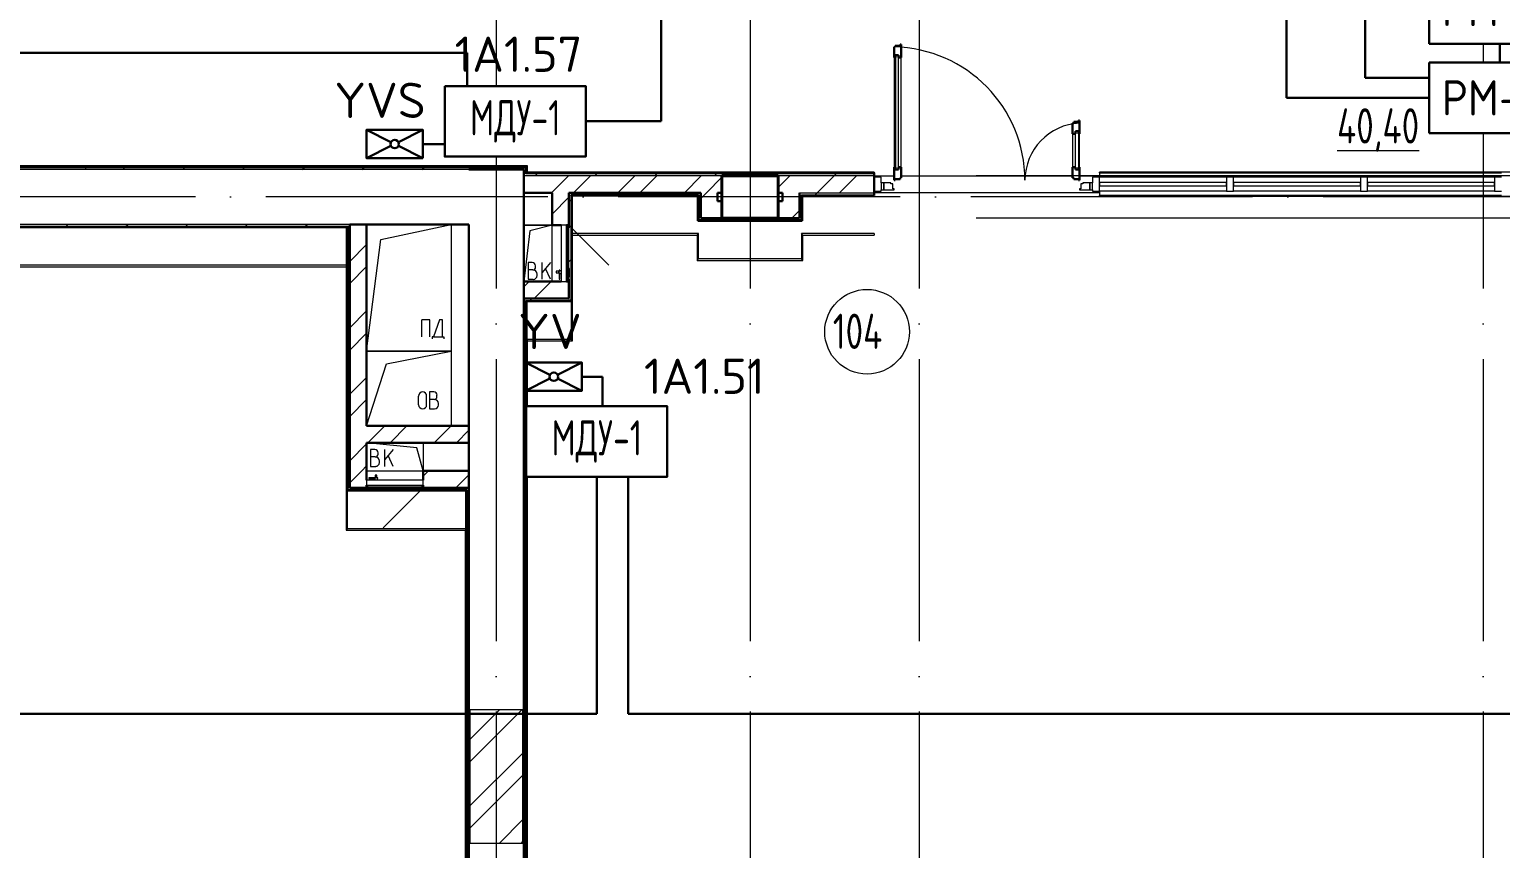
# Model space of a CAD drawing. Header units: millimetres. Extents: x -1073752 to 1436911, y -1379358 to 94781.
# Drawn here: x -1044180 to -1033743, y -916092 to -910281 of the extents above; entities that cross this region are included whole.
import ezdxf
from ezdxf.enums import TextEntityAlignment as Align

# ---------------------------------------------------------------- set-up
doc = ezdxf.new("R2010")
doc.units = ezdxf.units.MM
doc.set_wipeout_variables(frame=1)
doc.linetypes.add('ADSK_Линия сетки', pattern=[25, 20, -2.5, 0, -2.5])
doc.linetypes.add('ADSK_Сверху', pattern=[450, 300, -150])
for name, color, linetype, lineweight in [('RC-Дымоудаление', 1, 'Continuous', 30), ('RC-Прочее_оборудование', 1, 'Continuous', 30), ('Витраж', 7, 'Continuous', 9), ('Двери', 252, 'Continuous', 9), ('лс', 5, 'Continuous', 30), ('Марки помещений', 7, 'Continuous', 20), ('Несущие колонны', 7, 'Continuous', 18), ('Оборудование', 7, 'Continuous', 18), ('Ограждение', 252, 'Continuous', 9), ('Оси', 252, 'Continuous', 9), ('Панели витража', 7, 'Continuous', 9), ('Перекрытие', 252, 'Continuous', 18), ('Стены внутренние', 7, 'Continuous', 18), ('Стены наружные', 7, 'Continuous', 18), ('Стены штриховка', 7, 'Continuous', 9)]:
    doc.layers.add(name, color=color, linetype=linetype, lineweight=lineweight)
doc.layers.add('RC-Позиционные_обозначения', color=7, linetype='Continuous')
doc.layers.add('RC-Таблицы', color=7, linetype='Continuous')
doc.layers.add('Двери открывание', color=7, linetype='Continuous', lineweight=9, true_color=0xc0c0c0)
doc.layers.add('Линии', color=7, linetype='Continuous', lineweight=9, true_color=0x00a600)
doc.styles.add('GOST Common_3', font='', dxfattribs={"height": 3.5})
doc.styles.add('ICOCPEUR', font='isocpeur.ttf', dxfattribs={"height": 250})
doc.styles.add('ISOCPEUR', font='isocpeur.ttf', dxfattribs={"height": 250})
doc.styles.add('RubezhCAD', font='isocpeur.ttf')
doc.styles.get("Standard").update_dxf_attribs({"font": 'arial.ttf'})
doc.styles.get('GOST Common_3').set_extended_font_data('GOST 2.304 type A')
pattern_1 = [(0, (-32119.8, 96), (0, 600), []), (90, (-32119.8, 96), (-600, 4e-14), [])]

# ---------------------------------------------------------------- blocks, each defined once
blk = doc.blocks.new('1 этаж')
at = {"layer": 'Ограждение', "true_color": 0x636466}
h = blk.add_hatch(dxfattribs=at)
h.set_pattern_fill('FP_26', color=251, style=0, pattern_type=2)
h.set_pattern_definition(pattern_1)
h.paths.add_polyline_path([(-48241, -13779), (-48236, -13774), (-54471, -13774), (-54471, -13779), (-48246, -13779)])
h = blk.add_hatch(dxfattribs=at)
h.set_pattern_fill('FP_25', color=251, style=0, pattern_type=2)
h.set_pattern_definition(pattern_1)
h.paths.add_polyline_path([(-45958, -13824), (-45776, -13824), (-45776, -13819), (-48236, -13819), (-48241, -13824), (-46676, -13824)])
h = blk.add_hatch(dxfattribs=at)
h.set_pattern_fill('FP_25', color=251, style=0, pattern_type=2)
h.set_pattern_definition(pattern_1)
h.paths.add_polyline_path([(-40733, -13829), (-40733, -13819), (-44176, -13819), (-44176, -13824), (-40738, -13824), (-40738, -13829)])
at = {"color": 251, "lineweight": 18, "true_color": 0x636466}
for p, q in [((-49276, -14295), (-48776, -14189)), ((-48776, -14189), (-48776, -15089)), ((-48061, -14194), (-48261, -14194)), ((-48061, -14194), (-48261, -14194)), ((-48061, -14194), (-48219, -14235)), ((-49376, -15089), (-49276, -14295)), ((-48219, -14235), (-48261, -14594)), ((-48201, -14458), (-48231, -14458)), ((-48231, -14458), (-48231, -14578)), ((-48177, -14492), (-48177, -14482)), ((-48071, -14458), (-48131, -14530)), ((-48131, -14578), (-48131, -14458)), ((-48071, -14578), (-48107, -14501)), ((-48197, -14512), (-48231, -14512)), ((-48231, -14578), (-48194, -14578)), ((-48167, -14552), (-48167, -14542)), ((-48927, -14865), (-48985, -14865)), ((-48985, -14985), (-48985, -14865)), ((-48927, -14985), (-48927, -14865)), ((-48858, -14865), (-48902, -14985)), ((-48839, -14865), (-48858, -14865)), ((-48839, -14985), (-48839, -14865)), ((-48912, -14985), (-48912, -15000)), ((-48902, -14985), (-48912, -14985)), ((-48902, -14985), (-48839, -14985)), ((-48839, -14985), (-48829, -14985)), ((-48829, -14985), (-48829, -15000)), ((-49376, -15089), (-48776, -15089)), ((-48776, -15089), (-49376, -15089)), ((-49234, -15177), (-48776, -15089)), ((-48776, -15089), (-48776, -15617)), ((-49376, -15617), (-49234, -15177)), ((-49008, -15468), (-49008, -15406)), ((-48951, -15468), (-48951, -15406)), ((-48900, -15377), (-48930, -15377)), ((-48930, -15377), (-48930, -15497)), ((-48897, -15430), (-48930, -15430)), ((-48877, -15410), (-48877, -15400)), ((-48930, -15497), (-48894, -15497)), ((-48867, -15470), (-48867, -15460)), ((-49020, -15773), (-49376, -15737)), ((-48976, -15737), (-48976, -15937)), ((-49318, -15785), (-49348, -15785)), ((-49348, -15785), (-49348, -15905)), ((-49315, -15838), (-49348, -15838)), ((-49295, -15818), (-49295, -15808)), ((-49188, -15785), (-49248, -15857)), ((-49248, -15905), (-49248, -15785)), ((-49188, -15905), (-49224, -15828)), ((-48976, -15937), (-49020, -15773)), ((-49348, -15905), (-49312, -15905)), ((-49285, -15878), (-49285, -15868))]:
    blk.add_line(p, q, dxfattribs=at)
for centre, radius, start, end in [((-48201, -14482), 23.3, 0, 90), ((-48197, -14492), 20, 270, 0), ((-48197, -14542), 30, 0, 90), ((-48194, -14552), 26.7, 270, 0), ((-48979, -15406), 28.7, 0, 180), ((-48900, -15400), 23.3, 0, 90), ((-48897, -15410), 20, 270, 0), ((-48897, -15460), 30, 0, 90), ((-48979, -15468), 28.7, 180, 0), ((-48894, -15470), 26.7, 270, 0), ((-49318, -15808), 23.3, 0, 90), ((-49315, -15818), 20, 270, 0), ((-49315, -15868), 30, 0, 90), ((-49312, -15878), 26.7, 270, 0)]:
    blk.add_arc(centre, radius, start, end, dxfattribs=at)
at = {"layer": 'Витраж', "color": 251, "lineweight": 18, "true_color": 0x636466}
for p, q in [((-45726, -13854), (-45776, -13854)), ((-45776, -13854), (-45776, -13954)), ((-45726, -13894), (-45726, -13854)), ((-45776, -13954), (-45726, -13954)), ((-45726, -13954), (-45726, -13944))]:
    blk.add_line(p, q, dxfattribs=at)
at = {"layer": 'Витраж', "color": 251, "lineweight": 18, "true_color": 0x636466, "extrusion": (0, 0, -1)}
for p, q in [((-44176, -13854), (-44226, -13854)), ((-44226, -13854), (-44226, -13894)), ((-44176, -13954), (-44176, -13854)), ((-43226, -13854), (-43276, -13854)), ((-43276, -13854), (-43276, -13954)), ((-43226, -13954), (-43226, -13854)), ((-42276, -13854), (-42326, -13854)), ((-42326, -13854), (-42326, -13954)), ((-42276, -13954), (-42276, -13854)), ((-41326, -13854), (-41376, -13854)), ((-41376, -13854), (-41376, -13954)), ((-44226, -13944), (-44226, -13954)), ((-44226, -13954), (-44176, -13954)), ((-43276, -13954), (-43226, -13954)), ((-42326, -13954), (-42276, -13954)), ((-41376, -13954), (-41326, -13954))]:
    blk.add_line(p, q, dxfattribs=at)
at = {"layer": 'Витраж', "color": 251, "true_color": 0x636466}
for p, q in [((-43276, -13854), (-44176, -13854)), ((-42326, -13854), (-43226, -13854)), ((-41376, -13854), (-42276, -13854)), ((-43276, -13954), (-44176, -13954)), ((-42326, -13954), (-43226, -13954)), ((-41376, -13954), (-42276, -13954))]:
    blk.add_line(p, q, dxfattribs=at)
at = {"layer": 'Двери', "color": 251, "lineweight": 30, "true_color": 0x636466}
for p, q in [((-45626, -12930), (-45634, -12930)), ((-45634, -12930), (-45634, -13006)), ((-45592, -12921), (-45626, -12921)), ((-45626, -12921), (-45626, -12930)), ((-45584, -12912), (-45592, -12912)), ((-45592, -12912), (-45592, -12921)), ((-45584, -13006), (-45584, -12912)), ((-45625, -13006), (-45634, -13006)), ((-45625, -12988), (-45625, -13006)), ((-45604, -12988), (-45625, -12988)), ((-45604, -13006), (-45604, -12988)), ((-45584, -13006), (-45604, -13006)), ((-44326, -13461), (-44360, -13461)), ((-44360, -13461), (-44360, -13470)), ((-44318, -13452), (-44326, -13452)), ((-44326, -13452), (-44326, -13461)), ((-44318, -13546), (-44318, -13452)), ((-44360, -13470), (-44368, -13470)), ((-44368, -13470), (-44368, -13546)), ((-44368, -13546), (-44348, -13546)), ((-44348, -13546), (-44348, -13528)), ((-44348, -13528), (-44327, -13528)), ((-44327, -13528), (-44327, -13546)), ((-44327, -13546), (-44318, -13546)), ((-45634, -13782), (-45634, -13876)), ((-45625, -13782), (-45634, -13782)), ((-45634, -13876), (-45626, -13876)), ((-45626, -13876), (-45626, -13867)), ((-45626, -13867), (-45592, -13867)), ((-45625, -13800), (-45625, -13782)), ((-45604, -13800), (-45625, -13800)), ((-45604, -13782), (-45604, -13800)), ((-45584, -13782), (-45604, -13782)), ((-45592, -13867), (-45592, -13858)), ((-45592, -13858), (-45584, -13858)), ((-45584, -13858), (-45584, -13782)), ((-44368, -13782), (-44368, -13858)), ((-44368, -13782), (-44348, -13782)), ((-44368, -13858), (-44360, -13858)), ((-44360, -13858), (-44360, -13867)), ((-44360, -13867), (-44326, -13867)), ((-44348, -13782), (-44348, -13800)), ((-44348, -13800), (-44327, -13800)), ((-44327, -13782), (-44318, -13782)), ((-44327, -13800), (-44327, -13782)), ((-44326, -13867), (-44326, -13876)), ((-44326, -13876), (-44318, -13876)), ((-44318, -13876), (-44318, -13782))]:
    blk.add_line(p, q, dxfattribs=at)
at = {"layer": 'Двери', "color": 251, "true_color": 0x636466}
for p, q in [((-45634, -13006), (-45634, -13782)), ((-45625, -12988), (-45625, -13800)), ((-45604, -12988), (-45625, -12988)), ((-45604, -13800), (-45604, -12988)), ((-45584, -13782), (-45584, -13006)), ((-44368, -13546), (-44368, -13782)), ((-44348, -13800), (-44348, -13528)), ((-44348, -13528), (-44327, -13528)), ((-44327, -13528), (-44327, -13800)), ((-44318, -13782), (-44318, -13546)), ((-45625, -13800), (-45604, -13800)), ((-44327, -13800), (-44348, -13800)), ((-45726, -13894), (-45726, -13944)), ((-45706, -13894), (-45726, -13894)), ((-45726, -13944), (-45706, -13944)), ((-45706, -13944), (-45706, -13894)), ((-45657, -13894), (-45706, -13894)), ((-45706, -13894), (-45706, -13944)), ((-45706, -13944), (-45634, -13944)), ((-45657, -13902), (-45657, -13894)), ((-45643, -13902), (-45657, -13902)), ((-45643, -13936), (-45643, -13902)), ((-45634, -13936), (-45643, -13936)), ((-45634, -13944), (-45634, -13936)), ((-44309, -13936), (-44318, -13936)), ((-44318, -13936), (-44318, -13944)), ((-44318, -13944), (-44246, -13944)), ((-44295, -13902), (-44309, -13902)), ((-44309, -13902), (-44309, -13936)), ((-44295, -13894), (-44295, -13902)), ((-44246, -13894), (-44295, -13894)), ((-44226, -13894), (-44246, -13894)), ((-44246, -13894), (-44246, -13944)), ((-44246, -13944), (-44246, -13894)), ((-44246, -13944), (-44226, -13944)), ((-44226, -13944), (-44226, -13894))]:
    blk.add_line(p, q, dxfattribs=at)
at = {"layer": 'Двери открывание', "color": 251, "true_color": 0x636466}
for centre, radius, start, end in [((-45652, -13876), 946, 0, 88.9097), ((-44300, -13876), 406, 92.541, 180)]:
    blk.add_arc(centre, radius, start, end, dxfattribs=at)
at = {"layer": 'Линии', "color": 251, "linetype": 'ADSK_Сверху', "ltscale": 100, "true_color": 0x636466}
for p, q in [((-15051, -13844), (-48261, -13844)), ((-15051, -14144), (-48261, -14144))]:
    blk.add_line(p, q, dxfattribs=at)
at = {"layer": 'Марки помещений', "color": 251, "true_color": 0x636466}
blk.add_circle((-45826, -14950), 300, dxfattribs=at)
at = {"layer": 'Несущие колонны', "color": 251, "lineweight": 40, "true_color": 0x636466}
for p, q in [((-46856, -13844), (-46456, -13844)), ((-46856, -14144), (-46856, -13844)), ((-46456, -13844), (-46856, -13844)), ((-46456, -13844), (-46456, -14144)), ((-46856, -13964), (-46856, -14144)), ((-46456, -14144), (-46456, -13964)), ((-46456, -14144), (-46856, -14144)), ((-46856, -14144), (-46456, -14144))]:
    blk.add_line(p, q, dxfattribs=at)
at = {"layer": 'Несущие колонны', "color": 251, "true_color": 0x636466}
for p, q in [((-46856, -13844), (-46856, -13964)), ((-46456, -13964), (-46456, -13844))]:
    blk.add_line(p, q, dxfattribs=at)
at = {"layer": 'Оборудование', "color": 251, "true_color": 0x636466}
for p, q in [((-47959, -14194), (-47996, -14194)), ((-47996, -14194), (-47996, -14594)), ((-47941, -14194), (-47658, -14477)), ((-47959, -14593), (-47959, -14195)), ((-47949, -14201), (-47959, -14201)), ((-47948, -14586), (-47948, -14202)), ((-47941, -14213), (-47946, -14213)), ((-47941, -14575), (-47941, -14213)), ((-47939, -14497), (-47941, -14497)), ((-47939, -14501), (-47939, -14497)), ((-47939, -14501), (-47939, -14562)), ((-48014, -14521), (-48031, -14521)), ((-48031, -14521), (-48031, -14533)), ((-48031, -14533), (-48014, -14533)), ((-48012, -14519), (-48014, -14521)), ((-48014, -14521), (-48014, -14533)), ((-48014, -14533), (-48012, -14535)), ((-47996, -14518), (-48012, -14518)), ((-48012, -14518), (-48012, -14537)), ((-48012, -14537), (-47996, -14537)), ((-48006, -14514), (-48011, -14514)), ((-48011, -14514), (-48011, -14522)), ((-48011, -14532), (-48011, -14578)), ((-48011, -14578), (-48006, -14578)), ((-48006, -14522), (-48006, -14514)), ((-48006, -14578), (-48006, -14532)), ((-47996, -14594), (-47959, -14594)), ((-47959, -14587), (-47949, -14587)), ((-47946, -14575), (-47941, -14575)), ((-47941, -14566), (-47939, -14566)), ((-47939, -14566), (-47939, -14562)), ((-49315, -15967), (-49315, -15984)), ((-49303, -15967), (-49315, -15967)), ((-49303, -15984), (-49303, -15967)), ((-49376, -16002), (-49376, -16038)), ((-48976, -16002), (-49376, -16002)), ((-49375, -16039), (-48976, -16039)), ((-49369, -16039), (-49369, -16049)), ((-49368, -16050), (-48983, -16050)), ((-49360, -15986), (-49360, -15991)), ((-49314, -15986), (-49360, -15986)), ((-49360, -15991), (-49314, -15991)), ((-49357, -16051), (-49357, -16057)), ((-49357, -16057), (-48995, -16057)), ((-49348, -16057), (-49348, -16059)), ((-49348, -16059), (-49344, -16059)), ((-49283, -16059), (-49344, -16059)), ((-49319, -15986), (-49319, -16002)), ((-49299, -15986), (-49319, -15986)), ((-49315, -15984), (-49317, -15986)), ((-49303, -15984), (-49315, -15984)), ((-49296, -15986), (-49304, -15986)), ((-49304, -15991), (-49296, -15991)), ((-49301, -15986), (-49303, -15984)), ((-49299, -16002), (-49299, -15986)), ((-49296, -15991), (-49296, -15986)), ((-49283, -16059), (-49279, -16059)), ((-49279, -16059), (-49279, -16057)), ((-48976, -16057), (-49258, -16340)), ((-48995, -16057), (-48995, -16051)), ((-48983, -16049), (-48983, -16039)), ((-48976, -16038), (-48976, -16002))]:
    blk.add_line(p, q, dxfattribs=at)
for points, knots in [([(-47959, -14195), (-47959, -14195), (-47959, -14194), (-47959, -14194), (-47959, -14194), (-47959, -14194), (-47959, -14194), (-47959, -14194), (-47959, -14194), (-47959, -14194)], [-1, -1, -1, -1, -0.833333, -0.75, -0.583333, -0.458333, -0.333333, -0.166667, 0, 0, 0, 0]), ([(-47948, -14202), (-47948, -14202), (-47948, -14201), (-47948, -14201), (-47948, -14201), (-47948, -14201), (-47948, -14201), (-47948, -14201), (-47949, -14201), (-47949, -14201), (-47949, -14201)], [-1, -1, -1, -1, -0.833333, -0.75, -0.666667, -0.583333, -0.458333, -0.333333, -0.166667, 0, 0, 0, 0]), ([(-47946, -14213), (-47946, -14213), (-47947, -14213), (-47947, -14213), (-47947, -14213), (-47947, -14212), (-47947, -14212), (-47947, -14212), (-47948, -14212), (-47948, -14212), (-47948, -14212), (-47948, -14211), (-47948, -14211)], [-1, -1, -1, -1, -0.833333, -0.75, -0.666667, -0.583333, -0.5, -0.416667, -0.333333, -0.25, -0.166667, 0, 0, 0, 0]), ([(-47959, -14594), (-47959, -14594), (-47959, -14594), (-47959, -14594), (-47959, -14594), (-47959, -14593), (-47959, -14593), (-47959, -14593), (-47959, -14593), (-47959, -14593)], [0, 0, 0, 0, 0.166667, 0.333333, 0.458333, 0.583333, 0.708333, 0.833333, 1, 1, 1, 1]), ([(-47949, -14587), (-47949, -14587), (-47949, -14587), (-47948, -14587), (-47948, -14586), (-47948, -14586), (-47948, -14586), (-47948, -14586), (-47948, -14586), (-47948, -14586), (-47948, -14586)], [0, 0, 0, 0, 0.166667, 0.333333, 0.458333, 0.583333, 0.666667, 0.75, 0.833333, 1, 1, 1, 1]), ([(-47948, -14576), (-47948, -14576), (-47948, -14576), (-47948, -14576), (-47948, -14575), (-47947, -14575), (-47947, -14575), (-47947, -14575), (-47947, -14575), (-47947, -14575), (-47947, -14575), (-47946, -14575), (-47946, -14575)], [0, 0, 0, 0, 0.166667, 0.25, 0.333333, 0.416667, 0.5, 0.583333, 0.666667, 0.75, 0.833333, 1, 1, 1, 1]), ([(-49376, -16038), (-49376, -16038), (-49376, -16038), (-49375, -16039), (-49375, -16039), (-49375, -16039), (-49375, -16039), (-49375, -16039), (-49375, -16039), (-49375, -16039)], [0, 0, 0, 0, 0.166667, 0.333333, 0.458333, 0.583333, 0.708333, 0.833333, 1, 1, 1, 1]), ([(-49369, -16049), (-49369, -16049), (-49369, -16049), (-49368, -16049), (-49368, -16050), (-49368, -16050), (-49368, -16050), (-49368, -16050), (-49368, -16050), (-49368, -16050), (-49368, -16050)], [0, 0, 0, 0, 0.166667, 0.333333, 0.458333, 0.583333, 0.666667, 0.75, 0.833333, 1, 1, 1, 1]), ([(-49358, -16050), (-49358, -16050), (-49358, -16050), (-49357, -16050), (-49357, -16050), (-49357, -16050), (-49357, -16050), (-49357, -16050), (-49357, -16051), (-49357, -16051), (-49357, -16051), (-49357, -16051), (-49357, -16051)], [0, 0, 0, 0, 0.166667, 0.25, 0.333333, 0.416667, 0.5, 0.583333, 0.666667, 0.75, 0.833333, 1, 1, 1, 1]), ([(-48995, -16051), (-48995, -16051), (-48995, -16051), (-48994, -16051), (-48994, -16051), (-48994, -16050), (-48994, -16050), (-48994, -16050), (-48994, -16050), (-48994, -16050), (-48993, -16050), (-48993, -16050), (-48993, -16050)], [-1, -1, -1, -1, -0.833333, -0.75, -0.666667, -0.583333, -0.5, -0.416667, -0.333333, -0.25, -0.166667, 0, 0, 0, 0]), ([(-48983, -16050), (-48983, -16050), (-48983, -16050), (-48983, -16050), (-48983, -16050), (-48983, -16050), (-48983, -16050), (-48983, -16049), (-48983, -16049), (-48983, -16049), (-48983, -16049)], [-1, -1, -1, -1, -0.833333, -0.75, -0.666667, -0.583333, -0.458333, -0.333333, -0.166667, 0, 0, 0, 0]), ([(-48976, -16039), (-48976, -16039), (-48976, -16039), (-48976, -16039), (-48976, -16039), (-48976, -16039), (-48976, -16039), (-48976, -16038), (-48976, -16038), (-48976, -16038)], [-1, -1, -1, -1, -0.833333, -0.75, -0.583333, -0.458333, -0.333333, -0.166667, 0, 0, 0, 0])]:
    blk.add_open_spline(points, degree=3, knots=knots, dxfattribs=at)
at = {"layer": 'Ограждение', "color": 251, "true_color": 0x636466}
for p, q in [((-48236, -13774), (-54471, -13774)), ((-48236, -13774), (-48241, -13779)), ((-48236, -13819), (-48236, -13774)), ((-48236, -13819), (-48241, -13824)), ((-45776, -13819), (-48236, -13819)), ((-45776, -13819), (-45776, -13824)), ((-44176, -13824), (-44176, -13819)), ((-40733, -13819), (-44176, -13819)), ((-44176, -13989), (-44176, -13984)), ((-44176, -13989), (-41031, -13989)), ((-47021, -14254), (-47921, -14254)), ((-47916, -14264), (-47921, -14259)), ((-47916, -15014), (-47916, -14264)), ((-47916, -14264), (-47031, -14264)), ((-47031, -14264), (-47021, -14254)), ((-47031, -14264), (-47031, -14444)), ((-47021, -14434), (-47021, -14254)), ((-46281, -14264), (-46291, -14254)), ((-46291, -14254), (-46291, -14434)), ((-45776, -14254), (-46291, -14254)), ((-46281, -14444), (-46281, -14264)), ((-46281, -14264), (-45776, -14264)), ((-45776, -14254), (-45776, -14264)), ((-49516, -14479), (-54471, -14479)), ((-54471, -14489), (-49521, -14489)), ((-49516, -14484), (-49521, -14489)), ((-49521, -14489), (-49521, -16357)), ((-47031, -14444), (-47021, -14434)), ((-47031, -14444), (-46281, -14444)), ((-46291, -14434), (-47021, -14434)), ((-46281, -14444), (-46291, -14434)), ((-47926, -14734), (-47926, -15004)), ((-47926, -15004), (-48241, -15004)), ((-48236, -15014), (-48241, -15009)), ((-48236, -19959), (-48236, -15014)), ((-48236, -15014), (-47916, -15014)), ((-47916, -15014), (-47926, -15004)), ((-49511, -16347), (-49511, -16077)), ((-49521, -16357), (-49511, -16347)), ((-49521, -16357), (-48676, -16357)), ((-48671, -16347), (-49511, -16347)), ((-48676, -16357), (-48671, -16352)), ((-48676, -16357), (-48676, -19959))]:
    blk.add_line(p, q, dxfattribs=at)
at = {"layer": 'Оси', "color": 251, "linetype": 'ADSK_Линия сетки', "ltscale": 100, "true_color": 0x636466}
for p, q in [((-48456, -2644), (-48456, -33770)), ((-46656, -2644), (-46656, -33770)), ((-45456, -2644), (-45456, -33770)), ((-41456, -2644), (-41456, -33770)), ((4411, -13994), (-72528, -13994))]:
    blk.add_line(p, q, dxfattribs=at)
at = {"layer": 'Панели витража', "color": 251, "lineweight": 18, "true_color": 0x636466}
for p, q in [((-43276, -13891), (-44176, -13891)), ((-44176, -13891), (-44176, -13916)), ((-44176, -13916), (-43276, -13916)), ((-43276, -13916), (-43276, -13891)), ((-42326, -13891), (-43226, -13891)), ((-43226, -13891), (-43226, -13916)), ((-43226, -13916), (-42326, -13916)), ((-42326, -13916), (-42326, -13891)), ((-41376, -13891), (-42276, -13891)), ((-42276, -13891), (-42276, -13916)), ((-42276, -13916), (-41376, -13916)), ((-41376, -13916), (-41376, -13891))]:
    blk.add_line(p, q, dxfattribs=at)
at = {"layer": 'Перекрытие', "color": 251, "ltscale": 100, "true_color": 0x636466}
for p, q in [((-45776, -13844), (-45634, -13844)), ((-45584, -13844), (-44368, -13844)), ((-44318, -13844), (-44176, -13844)), ((-48261, -14194), (-48061, -14194)), ((-48976, -15737), (-48976, -15937))]:
    blk.add_line(p, q, dxfattribs=at)
at = {"layer": 'Стены внутренние', "color": 251, "true_color": 0x636466}
for p, q in [((-48651, -13799), (-54481, -13799)), ((-48646, -17629), (-48266, -17629)), ((-48266, -18579), (-48646, -18579))]:
    blk.add_line(p, q, dxfattribs=at)
at = {"layer": 'Стены внутренние', "color": 251, "lineweight": 30, "true_color": 0x636466}
for p, q in [((-48261, -13799), (-48651, -13799)), ((-48261, -14594), (-48261, -13964)), ((-49376, -14189), (-48651, -14189)), ((-48651, -14189), (-48651, -15617)), ((-48651, -15737), (-48651, -15937)), ((-48651, -17629), (-48646, -17629)), ((-48266, -17629), (-48261, -17629)), ((-48646, -18579), (-48651, -18579)), ((-48261, -18579), (-48266, -18579))]:
    blk.add_line(p, q, dxfattribs=at)
at = {"layer": 'Стены наружные', "color": 251, "lineweight": 30, "true_color": 0x636466}
for p, q in [((-48241, -13779), (-54481, -13779)), ((-48246, -13784), (-48261, -13784)), ((-48261, -13799), (-48261, -13964)), ((-48246, -13829), (-48246, -13784)), ((-48241, -13824), (-48241, -13779)), ((-45776, -13824), (-48241, -13824)), ((-46856, -13844), (-46456, -13844)), ((-45776, -13984), (-45776, -13824)), ((-48261, -13964), (-48061, -13964)), ((-48061, -13964), (-48061, -14194)), ((-47941, -13964), (-47006, -13964)), ((-47941, -13964), (-47941, -14213)), ((-47926, -13979), (-47021, -13979)), ((-47926, -13984), (-47926, -13979)), ((-47921, -13984), (-47026, -13984)), ((-47921, -14734), (-47921, -13984)), ((-47026, -13984), (-47026, -14164)), ((-47021, -13979), (-47021, -14159)), ((-47006, -13964), (-47006, -14144)), ((-46886, -13964), (-46856, -13964)), ((-46886, -14024), (-46886, -13964)), ((-46456, -13964), (-46426, -13964)), ((-46426, -13964), (-46426, -14024)), ((-46306, -14144), (-46306, -13964)), ((-46291, -14159), (-46291, -13979)), ((-46286, -13984), (-45776, -13984)), ((-46286, -14164), (-46286, -13984)), ((-46856, -14024), (-46886, -14024)), ((-46856, -14144), (-46856, -14024)), ((-46426, -14024), (-46456, -14024)), ((-46456, -14024), (-46456, -14144)), ((-49496, -16057), (-49496, -14189)), ((-49376, -14189), (-49496, -14189)), ((-49376, -15617), (-49376, -14189)), ((-48061, -14194), (-47996, -14194)), ((-47959, -14194), (-47941, -14194)), ((-47026, -14164), (-46286, -14164)), ((-47021, -14159), (-46291, -14159)), ((-47006, -14144), (-46856, -14144)), ((-46856, -14144), (-46306, -14144)), ((-54481, -14209), (-49516, -14209)), ((-49516, -14209), (-49516, -16077)), ((-49511, -14204), (-49511, -16072)), ((-47996, -14594), (-48261, -14594)), ((-48261, -14594), (-48261, -20044)), ((-47941, -14594), (-47959, -14594)), ((-47941, -14575), (-47941, -14714)), ((-48261, -14714), (-47941, -14714)), ((-48246, -19964), (-48246, -14729)), ((-48241, -14734), (-47921, -14734)), ((-48241, -19959), (-48241, -14734)), ((-47941, -14729), (-47926, -14729)), ((-48651, -15617), (-49376, -15617)), ((-48651, -15737), (-48651, -15617)), ((-49376, -15737), (-48651, -15737)), ((-49376, -16002), (-49376, -15737)), ((-48651, -15937), (-48976, -15937)), ((-48976, -15937), (-48976, -16002)), ((-48651, -20044), (-48651, -15937)), ((-49511, -16072), (-48666, -16072)), ((-49357, -16057), (-49496, -16057)), ((-49376, -16057), (-49376, -16038)), ((-48651, -16057), (-48995, -16057)), ((-48976, -16038), (-48976, -16057)), ((-48666, -16072), (-48666, -19964)), ((-49516, -16077), (-48671, -16077)), ((-48671, -16077), (-48671, -19959)), ((-48646, -17629), (-48646, -18579)), ((-48266, -18579), (-48266, -17629))]:
    blk.add_line(p, q, dxfattribs=at)
at = {"layer": 'Стены наружные', "color": 251, "linetype": 'Continuous', "lineweight": 9, "true_color": 0x636466}
for p, q in [((-51727, -13784), (-51722, -13779)), ((-51656, -13784), (-51651, -13779)), ((-51586, -13784), (-51581, -13779)), ((-51515, -13784), (-51510, -13779)), ((-51444, -13784), (-51439, -13779)), ((-51374, -13784), (-51369, -13779)), ((-51303, -13784), (-51298, -13779)), ((-51232, -13784), (-51227, -13779)), ((-51161, -13784), (-51156, -13779)), ((-51106, -13799), (-51091, -13784)), ((-51091, -13784), (-51086, -13779)), ((-51020, -13784), (-51015, -13779)), ((-50949, -13784), (-50944, -13779)), ((-50879, -13784), (-50874, -13779)), ((-50808, -13784), (-50803, -13779)), ((-50737, -13784), (-50732, -13779)), ((-50681, -13799), (-50666, -13784)), ((-50666, -13784), (-50661, -13779)), ((-50596, -13784), (-50591, -13779)), ((-50525, -13784), (-50520, -13779)), ((-50454, -13784), (-50449, -13779)), ((-50384, -13784), (-50379, -13779)), ((-50313, -13784), (-50308, -13779)), ((-50257, -13799), (-50242, -13784)), ((-50242, -13784), (-50237, -13779)), ((-50171, -13784), (-50166, -13779)), ((-50101, -13784), (-50096, -13779)), ((-50030, -13784), (-50025, -13779)), ((-49959, -13784), (-49954, -13779)), ((-49889, -13784), (-49884, -13779)), ((-49833, -13799), (-49818, -13784)), ((-49818, -13784), (-49813, -13779)), ((-49747, -13784), (-49742, -13779)), ((-49677, -13784), (-49672, -13779)), ((-49606, -13784), (-49601, -13779)), ((-49535, -13784), (-49530, -13779)), ((-49464, -13784), (-49459, -13779)), ((-49409, -13799), (-49394, -13784)), ((-49394, -13784), (-49389, -13779)), ((-49323, -13784), (-49318, -13779)), ((-49252, -13784), (-49247, -13779)), ((-49182, -13784), (-49177, -13779)), ((-49111, -13784), (-49106, -13779)), ((-49040, -13784), (-49035, -13779)), ((-48984, -13799), (-48969, -13784)), ((-48969, -13784), (-48964, -13779)), ((-48899, -13784), (-48894, -13779)), ((-48828, -13784), (-48823, -13779)), ((-48757, -13784), (-48752, -13779)), ((-48687, -13784), (-48682, -13779)), ((-48616, -13784), (-48611, -13779)), ((-48560, -13799), (-48545, -13784)), ((-48545, -13784), (-48540, -13779)), ((-48474, -13784), (-48469, -13779)), ((-48404, -13784), (-48399, -13779)), ((-48333, -13784), (-48328, -13779)), ((-48262, -13784), (-48257, -13779)), ((-48261, -13845), (-48260, -13844)), ((-48237, -13829), (-48232, -13824)), ((-48181, -13844), (-48166, -13829)), ((-48166, -13829), (-48161, -13824)), ((-48095, -13829), (-48090, -13824)), ((-48065, -13964), (-47945, -13844)), ((-48024, -13829), (-48019, -13824)), ((-47954, -13829), (-47949, -13824)), ((-47908, -13964), (-47788, -13844)), ((-47883, -13829), (-47878, -13824)), ((-47812, -13829), (-47807, -13824)), ((-47757, -13844), (-47742, -13829)), ((-47742, -13829), (-47737, -13824)), ((-47671, -13829), (-47666, -13824)), ((-47600, -13829), (-47595, -13824)), ((-47594, -13964), (-47474, -13844)), ((-47529, -13829), (-47524, -13824)), ((-47459, -13829), (-47454, -13824)), ((-47437, -13964), (-47317, -13844)), ((-47388, -13829), (-47383, -13824)), ((-47332, -13844), (-47317, -13829)), ((-47317, -13829), (-47312, -13824)), ((-47247, -13829), (-47242, -13824)), ((-47176, -13829), (-47171, -13824)), ((-47122, -13964), (-47002, -13844)), ((-47105, -13829), (-47100, -13824)), ((-47035, -13829), (-47030, -13824)), ((-46965, -13964), (-46856, -13854)), ((-46964, -13829), (-46959, -13824)), ((-46908, -13844), (-46893, -13829)), ((-46893, -13829), (-46888, -13824)), ((-46822, -13829), (-46817, -13824)), ((-46752, -13829), (-46747, -13824)), ((-46681, -13829), (-46676, -13824)), ((-46610, -13829), (-46605, -13824)), ((-46540, -13829), (-46535, -13824)), ((-46484, -13844), (-46469, -13829)), ((-46469, -13829), (-46464, -13824)), ((-46456, -13926), (-46374, -13844)), ((-46398, -13829), (-46393, -13824)), ((-46327, -13829), (-46322, -13824)), ((-46257, -13829), (-46252, -13824)), ((-46186, -13829), (-46181, -13824)), ((-46180, -13964), (-46060, -13844)), ((-46115, -13829), (-46110, -13824)), ((-46060, -13844), (-46045, -13829)), ((-46045, -13829), (-46040, -13824)), ((-46022, -13964), (-45902, -13844)), ((-45974, -13829), (-45969, -13824)), ((-45903, -13829), (-45898, -13824)), ((-45832, -13829), (-45827, -13824)), ((-47897, -13984), (-47892, -13979)), ((-47892, -13979), (-47877, -13964)), ((-47826, -13984), (-47821, -13979)), ((-47755, -13984), (-47750, -13979)), ((-47684, -13984), (-47679, -13979)), ((-47614, -13984), (-47609, -13979)), ((-47543, -13984), (-47538, -13979)), ((-47472, -13984), (-47467, -13979)), ((-47467, -13979), (-47452, -13964)), ((-47402, -13984), (-47397, -13979)), ((-47331, -13984), (-47326, -13979)), ((-47260, -13984), (-47255, -13979)), ((-47190, -13984), (-47185, -13979)), ((-47119, -13984), (-47114, -13979)), ((-47048, -13984), (-47043, -13979)), ((-47043, -13979), (-47028, -13964)), ((-47006, -14004), (-46965, -13964)), ((-46270, -13984), (-46265, -13979)), ((-46200, -13984), (-46195, -13979)), ((-46195, -13979), (-46180, -13964)), ((-46129, -13984), (-46124, -13979)), ((-46058, -13984), (-46053, -13979)), ((-45987, -13984), (-45982, -13979)), ((-45917, -13984), (-45912, -13979)), ((-45846, -13984), (-45841, -13979)), ((-48061, -14116), (-47941, -13996)), ((-47941, -14028), (-47926, -14013)), ((-47926, -14013), (-47921, -14008)), ((-47926, -14084), (-47921, -14079)), ((-47026, -14032), (-47021, -14027)), ((-46306, -14090), (-46291, -14075)), ((-46291, -14004), (-46286, -13999)), ((-46291, -14075), (-46286, -14070)), ((-51511, -14204), (-51496, -14189)), ((-51086, -14204), (-51071, -14189)), ((-50662, -14204), (-50647, -14189)), ((-50238, -14204), (-50223, -14189)), ((-49814, -14204), (-49799, -14189)), ((-47926, -14154), (-47921, -14149)), ((-47026, -14103), (-47021, -14098)), ((-47016, -14164), (-47011, -14159)), ((-46945, -14164), (-46940, -14159)), ((-46875, -14164), (-46870, -14159)), ((-46804, -14164), (-46799, -14159)), ((-46799, -14159), (-46784, -14144)), ((-46733, -14164), (-46728, -14159)), ((-46662, -14164), (-46657, -14159)), ((-46592, -14164), (-46587, -14159)), ((-46521, -14164), (-46516, -14159)), ((-46450, -14164), (-46445, -14159)), ((-46380, -14164), (-46375, -14159)), ((-46375, -14159), (-46360, -14144)), ((-46360, -14144), (-46306, -14090)), ((-46309, -14164), (-46304, -14159)), ((-46291, -14146), (-46286, -14141)), ((-51728, -14209), (-51723, -14204)), ((-51657, -14209), (-51652, -14204)), ((-51586, -14209), (-51581, -14204)), ((-51516, -14209), (-51511, -14204)), ((-51445, -14209), (-51440, -14204)), ((-51374, -14209), (-51369, -14204)), ((-51304, -14209), (-51299, -14204)), ((-51233, -14209), (-51228, -14204)), ((-51162, -14209), (-51157, -14204)), ((-51091, -14209), (-51086, -14204)), ((-51021, -14209), (-51016, -14204)), ((-50950, -14209), (-50945, -14204)), ((-50879, -14209), (-50874, -14204)), ((-50809, -14209), (-50804, -14204)), ((-50738, -14209), (-50733, -14204)), ((-50667, -14209), (-50662, -14204)), ((-50596, -14209), (-50591, -14204)), ((-50526, -14209), (-50521, -14204)), ((-50455, -14209), (-50450, -14204)), ((-50384, -14209), (-50379, -14204)), ((-50314, -14209), (-50309, -14204)), ((-50243, -14209), (-50238, -14204)), ((-50172, -14209), (-50167, -14204)), ((-50102, -14209), (-50097, -14204)), ((-50031, -14209), (-50026, -14204)), ((-49960, -14209), (-49955, -14204)), ((-49889, -14209), (-49884, -14204)), ((-49819, -14209), (-49814, -14204)), ((-49748, -14209), (-49743, -14204)), ((-49677, -14209), (-49672, -14204)), ((-49607, -14209), (-49602, -14204)), ((-49536, -14209), (-49531, -14204)), ((-49516, -14259), (-49511, -14254)), ((-47926, -14225), (-47921, -14220)), ((-47926, -14296), (-47921, -14291)), ((-49516, -14330), (-49511, -14325)), ((-49516, -14401), (-49511, -14396)), ((-49496, -14451), (-49376, -14331)), ((-47926, -14366), (-47921, -14361)), ((-49516, -14471), (-49511, -14466)), ((-49496, -14608), (-49376, -14488)), ((-47941, -14452), (-47926, -14437)), ((-47926, -14437), (-47921, -14432)), ((-47926, -14508), (-47921, -14503)), ((-49516, -14542), (-49511, -14537)), ((-49516, -14613), (-49511, -14608)), ((-48261, -14631), (-48224, -14594)), ((-48187, -14714), (-48067, -14594)), ((-47926, -14579), (-47921, -14574)), ((-49516, -14683), (-49511, -14678)), ((-48217, -14729), (-48202, -14714)), ((-47926, -14649), (-47921, -14644)), ((-47926, -14720), (-47921, -14715)), ((-49516, -14754), (-49511, -14749)), ((-49516, -14825), (-49511, -14820)), ((-49496, -14922), (-49376, -14802)), ((-48261, -14772), (-48246, -14757)), ((-48246, -14757), (-48241, -14752)), ((-48222, -14734), (-48217, -14729)), ((-48152, -14734), (-48147, -14729)), ((-48081, -14734), (-48076, -14729)), ((-48010, -14734), (-48005, -14729)), ((-47940, -14734), (-47935, -14729)), ((-49516, -14896), (-49511, -14891)), ((-48246, -14828), (-48241, -14823)), ((-48246, -14899), (-48241, -14894)), ((-49516, -14966), (-49511, -14961)), ((-49496, -15080), (-49376, -14960)), ((-48246, -14969), (-48241, -14964)), ((-49516, -15037), (-49511, -15032)), ((-49516, -15108), (-49511, -15103)), ((-48246, -15040), (-48241, -15035)), ((-48246, -15111), (-48241, -15106)), ((-49516, -15178), (-49511, -15173)), ((-48261, -15196), (-48246, -15181)), ((-48246, -15181), (-48241, -15176)), ((-49516, -15249), (-49511, -15244)), ((-49516, -15320), (-49511, -15315)), ((-49496, -15394), (-49376, -15274)), ((-48246, -15252), (-48241, -15247)), ((-48246, -15323), (-48241, -15318)), ((-49516, -15391), (-49511, -15386)), ((-49496, -15551), (-49376, -15431)), ((-48246, -15394), (-48241, -15389)), ((-49516, -15461), (-49511, -15456)), ((-49516, -15532), (-49511, -15527)), ((-48246, -15464), (-48241, -15459)), ((-48246, -15535), (-48241, -15530)), ((-49516, -15603), (-49511, -15598)), ((-49367, -15737), (-49247, -15617)), ((-49210, -15737), (-49090, -15617)), ((-48896, -15737), (-48776, -15617)), ((-48738, -15737), (-48651, -15649)), ((-48261, -15621), (-48246, -15606)), ((-48246, -15606), (-48241, -15601)), ((-49516, -15673), (-49511, -15668)), ((-49516, -15744), (-49511, -15739)), ((-49496, -15865), (-49376, -15745)), ((-48246, -15676), (-48241, -15671)), ((-48246, -15747), (-48241, -15742)), ((-49516, -15815), (-49511, -15810)), ((-48246, -15818), (-48241, -15813)), ((-49516, -15886), (-49511, -15881)), ((-49516, -15956), (-49511, -15951)), ((-49496, -16022), (-49410, -15937)), ((-49410, -15937), (-49376, -15902)), ((-48976, -15974), (-48938, -15937)), ((-48744, -16057), (-48651, -15964)), ((-48246, -15889), (-48241, -15884)), ((-48246, -15959), (-48241, -15954)), ((-49516, -16027), (-49511, -16022)), ((-49495, -16077), (-49490, -16072)), ((-49424, -16077), (-49419, -16072)), ((-49353, -16077), (-49348, -16072)), ((-49283, -16077), (-49278, -16072)), ((-49212, -16077), (-49207, -16072)), ((-49141, -16077), (-49136, -16072)), ((-49070, -16077), (-49065, -16072)), ((-49000, -16077), (-48995, -16072)), ((-48929, -16077), (-48924, -16072)), ((-48920, -16072), (-48920, -16057)), ((-48858, -16077), (-48853, -16072)), ((-48788, -16077), (-48783, -16072)), ((-48717, -16077), (-48712, -16072)), ((-48261, -16045), (-48246, -16030)), ((-48246, -16030), (-48241, -16025)), ((-48671, -16101), (-48666, -16096)), ((-48671, -16172), (-48666, -16167)), ((-48246, -16101), (-48241, -16096)), ((-48246, -16171), (-48241, -16166)), ((-48671, -16243), (-48666, -16238)), ((-48246, -16242), (-48241, -16237)), ((-48671, -16314), (-48666, -16309)), ((-48671, -16384), (-48666, -16379)), ((-48246, -16313), (-48241, -16308)), ((-48246, -16384), (-48241, -16379)), ((-48671, -16455), (-48666, -16450)), ((-48261, -16469), (-48246, -16454)), ((-48246, -16454), (-48241, -16449)), ((-48671, -16526), (-48666, -16521)), ((-48671, -16596), (-48666, -16591)), ((-48246, -16525), (-48241, -16520)), ((-48246, -16596), (-48241, -16591)), ((-48671, -16667), (-48666, -16662)), ((-48246, -16666), (-48241, -16661)), ((-48671, -16738), (-48666, -16733)), ((-48246, -16737), (-48241, -16732)), ((-48246, -16808), (-48241, -16803)), ((-48671, -16809), (-48666, -16804)), ((-48671, -16879), (-48666, -16874)), ((-48261, -16894), (-48246, -16879)), ((-48246, -16879), (-48241, -16874)), ((-48671, -16950), (-48666, -16945)), ((-48246, -16949), (-48241, -16944)), ((-48671, -17021), (-48666, -17016)), ((-48671, -17091), (-48666, -17086)), ((-48246, -17020), (-48241, -17015)), ((-48246, -17091), (-48241, -17086)), ((-48671, -17162), (-48666, -17157)), ((-48246, -17161), (-48241, -17156)), ((-48671, -17233), (-48666, -17228)), ((-48671, -17304), (-48666, -17299)), ((-48261, -17318), (-48246, -17303)), ((-48246, -17232), (-48241, -17227)), ((-48246, -17303), (-48241, -17298)), ((-48671, -17374), (-48666, -17369)), ((-48246, -17373), (-48241, -17368)), ((-48671, -17445), (-48666, -17440)), ((-48671, -17516), (-48666, -17511)), ((-48246, -17444), (-48241, -17439)), ((-48246, -17515), (-48241, -17510)), ((-48671, -17586), (-48666, -17581)), ((-48646, -17844), (-48430, -17629)), ((-48646, -18002), (-48273, -17629)), ((-48246, -17586), (-48241, -17581)), ((-48671, -17657), (-48666, -17652)), ((-48671, -17728), (-48666, -17723)), ((-48261, -17742), (-48246, -17727)), ((-48246, -17656), (-48241, -17651)), ((-48246, -17727), (-48241, -17722)), ((-48671, -17798), (-48666, -17793)), ((-48246, -17798), (-48241, -17793)), ((-48671, -17869), (-48666, -17864)), ((-48671, -17940), (-48666, -17935)), ((-48646, -18316), (-48266, -17936)), ((-48246, -17868), (-48241, -17863)), ((-48246, -17939), (-48241, -17934)), ((-48671, -18011), (-48666, -18006)), ((-48246, -18010), (-48241, -18005)), ((-48671, -18081), (-48666, -18076)), ((-48671, -18152), (-48666, -18147)), ((-48646, -18473), (-48266, -18093)), ((-48261, -18166), (-48246, -18151)), ((-48246, -18081), (-48241, -18076)), ((-48246, -18151), (-48241, -18146)), ((-48671, -18223), (-48666, -18218)), ((-48246, -18222), (-48241, -18217)), ((-48671, -18293), (-48666, -18288)), ((-48671, -18364), (-48666, -18359)), ((-48246, -18293), (-48241, -18288)), ((-48246, -18363), (-48241, -18358)), ((-48671, -18435), (-48666, -18430)), ((-48437, -18579), (-48266, -18407)), ((-48246, -18434), (-48241, -18429)), ((-48671, -18506), (-48666, -18501)), ((-48671, -18576), (-48666, -18571)), ((-48280, -18579), (-48266, -18564)), ((-48261, -18591), (-48246, -18576)), ((-48246, -18505), (-48241, -18500)), ((-48246, -18576), (-48241, -18571))]:
    blk.add_line(p, q, dxfattribs=at)
at = {"layer": 'Стены наружные', "color": 251, "true_color": 0x636466}
for p, q in [((-46856, -13964), (-46856, -13844)), ((-46456, -13844), (-46456, -13964)), ((-45776, -13844), (-45634, -13844)), ((-45584, -13844), (-44368, -13844)), ((-44318, -13844), (-44176, -13844)), ((-44176, -13824), (-44176, -13854)), ((-44176, -13824), (-41326, -13824)), ((-44176, -13964), (-45776, -13964)), ((-44176, -13954), (-44176, -13984)), ((-41326, -13984), (-44176, -13984)), ((-49496, -14189), (-54481, -14189)), ((-48061, -14594), (-48061, -14194)), ((-49376, -15937), (-48976, -15937))]:
    blk.add_line(p, q, dxfattribs=at)
at = {"layer": 'Стены штриховка', "color": 251, "true_color": 0x636466}
for p, q in [((-54481, -13784), (-48261, -13784)), ((-51371, -13784), (-51371, -13799)), ((-46856, -13844), (-48261, -13844)), ((-45776, -13829), (-48246, -13829)), ((-45776, -13844), (-46456, -13844)), ((-47926, -14729), (-47926, -13984)), ((-46306, -13964), (-45776, -13964)), ((-46291, -13979), (-45776, -13979)), ((-49496, -14204), (-54481, -14204)), ((-48246, -14729), (-47941, -14729))]:
    blk.add_line(p, q, dxfattribs=at)
at = {"layer": 'Марки помещений', "color": 251, "true_color": 0x636466, "style": 'GOST Common_3', "width": 0.9}
for s, p in [('%%U40,40', (-42492, -13615)), ('104', (-46069, -15072))]:
    blk.add_text(s, height=250, dxfattribs=at).set_placement(p)
blk = doc.blocks.new('A$C122646C6')
at = {"color": 1, "lineweight": 30}
for points in [[(0, 200), (400, 200), (400, 0), (0, 0), (0, 200)], [(0, 200), (173, 113)], [(400, 200), (227, 113)], [(173, 87), (0, 0)], [(227, 87), (400, 0)]]:
    blk.add_lwpolyline(points, dxfattribs=at)
blk.add_circle((200, 100), 30, dxfattribs=at)
blk = doc.blocks.new('РМ-1С')
at = {"layer": 'RC-Прочее_оборудование'}
blk.add_point((0, 0), dxfattribs=at)
blk.add_attdef('PSTN', text='', height=2.5, dxfattribs=at).set_placement((5.52, 2.59), align=Align.BOTTOM_CENTER)
blk.add_wipeout([(5, 2.5), (5, -2.5), (-5, -2.5), (-5, 2.5)]).dxf.layer = 'RC-Прочее_оборудование'
blk.add_wipeout([(-5, -2.5), (-5, 2.5), (5, 2.5), (5, -2.5)]).dxf.layer = 'RC-Прочее_оборудование'
for p, q in [((-5, 2.5), (5, 2.5)), ((-5, -2.5), (-5, 2.5)), ((5, 2.5), (5, -2.5)), ((5, -2.5), (-5, -2.5))]:
    blk.add_line(p, q, dxfattribs=at)
at = {"layer": 'RC-Прочее_оборудование', "ltscale": 100, "style": 'ISOCPEUR', "width": 0.9}
blk.add_text('РМ-1С', height=2.5, dxfattribs=at).set_placement((0, 0), align=Align.MIDDLE)
blk = doc.blocks.new('A$C73BA6E17')
at = {"color": 5, "lineweight": 30}
for points in [[(0, 200), (400, 200), (400, 0), (0, 0), (0, 200)], [(0, 200), (173, 113)], [(400, 200), (227, 113)], [(173, 87), (0, 0)], [(227, 87), (400, 0)]]:
    blk.add_lwpolyline(points, dxfattribs=at)
blk.add_circle((200, 100), 30, dxfattribs=at)
blk = doc.blocks.new('RC-UGO-MDU-01')
at = {"layer": 'RC-Дымоудаление'}
blk.add_point((0, 0), dxfattribs=at)
blk.add_attdef('PSTN', text='', height=2.5, dxfattribs=at).set_placement((5.82, 2.37), align=Align.BOTTOM_CENTER)
blk.add_wipeout([(5, 2.5), (5, -2.5), (-5, -2.5), (-5, 2.5)]).dxf.layer = 'RC-Дымоудаление'
blk.add_wipeout([(-5, -2.5), (-5, 2.5), (5, 2.5), (5, -2.5)]).dxf.layer = 'RC-Дымоудаление'
blk.add_lwpolyline([(-5, 2.5), (5, 2.5), (5, -2.5), (-5, -2.5), (-5, 2.5)], close=True, dxfattribs=at)
at = {"layer": 'RC-Дымоудаление', "ltscale": 100, "style": 'ISOCPEUR', "width": 0.7}
blk.add_text('МДУ-1', height=2.5, dxfattribs=at).set_placement((0, 0), align=Align.MIDDLE)

msp = doc.modelspace()

# ---------------------------------------------------------------- linework, layer by layer
at = {"layer": 'лс', "color": 5}
for p, q in [((-1035261.8, -908050.3), (-1035261.8, -910766.1)), ((-1039697.9, -908143.3), (-1039697.9, -910933.2)), ((-1041074.2, -910446.4), (-1050684.4, -910446.4)), ((-1041074.2, -910683.4), (-1041074.2, -910446.4)), ((-1034249.1, -910766.1), (-1035261.8, -910766.1)), ((-1040233.2, -910933.2), (-1039697.9, -910933.2)), ((-1040154.6, -913453.6), (-1040154.6, -915136.9)), ((-1040154.6, -915136.9), (-1054444.4, -915136.9)), ((-1032822.6, -915136.9), (-1039931.2, -915136.9))]:
    msp.add_line(p, q, dxfattribs=at)
at = {"layer": 'лс', "color": 96, "true_color": 0x008800}
for p, q in [((-1034704, -910624.3), (-1034704, -909568.1)), ((-1034249.1, -910624.3), (-1034704, -910624.3))]:
    msp.add_line(p, q, dxfattribs=at)
at = {"layer": 'лс'}
for p, q in [((-1033749.1, -910382.7), (-1033749.1, -910516)), ((-1039931.2, -915136.9), (-1039931.2, -913453.6))]:
    msp.add_line(p, q, dxfattribs=at)
at = {"layer": 'лс', "color": 11}
for p, q in [((-1041388.5, -911094.5), (-1041232.8, -911094.5)), ((-1040259.9, -912744.6), (-1040115.3, -912744.6)), ((-1040115.3, -912744.6), (-1040115.3, -912954.1))]:
    msp.add_line(p, q, dxfattribs=at)

# ---------------------------------------------------------------- block references
msp.add_blockref('1 этаж', (-992411.4, -897475.7))
at = {"rotation": 180}
msp.add_blockref('A$C73BA6E17', (-1041388.5, -910994.5), dxfattribs=at)

# ---------------------------------------------------------------- texts
at = {"layer": 'RC-Таблицы', "linetype": 'Continuous', "lineweight": 40, "char_height": 250, "width": 2400, "attachment_point": 5, "style": 'RubezhCAD'}
for s, insert in [('YVS', (-1041693, -910784.2)), ('YV', (-1040487.4, -912423.4))]:
    msp.add_mtext(s, dxfattribs=dict(at, insert=insert))

# ---------------------------------------------------------------- next in the draw order: block references
at = {"lineweight": 9}
ref = msp.add_blockref('РМ-1С', (-1033749.1, -910132.6), dxfattribs=dict(at, xscale=100, yscale=100, zscale=100))
ref.add_attrib('PSTN', '1SC1.62', dxfattribs={"layer": 'RC-Прочее_оборудование', "color": 0, "height": 250, "style": 'ICOCPEUR'}).set_placement((-1032609.9, -910495.8), align=Align.BOTTOM_CENTER)
ref = msp.add_blockref('РМ-1С', (-1033749.1, -910766.1), dxfattribs=dict(at, xscale=100, yscale=100, zscale=100))
ref.add_attrib('PSTN', '1SC1.61', dxfattribs={"layer": 'RC-Прочее_оборудование', "color": 0, "height": 250, "style": 'ICOCPEUR'}).set_placement((-1032609.9, -911129.3), align=Align.BOTTOM_CENTER)
at = {"layer": 'RC-Дымоудаление', "color": 4, "linetype": 'Continuous', "lineweight": 40, "ltscale": 15}
ref = msp.add_blockref('RC-UGO-MDU-01', (-1040733, -910933.2), dxfattribs=dict(at, xscale=100, yscale=100, zscale=100))
ref.add_attrib('PSTN', '1А1.57', dxfattribs={"layer": 'RC-Позиционные_обозначения', "height": 250, "style": 'RubezhCAD'}).set_placement((-1040710.7, -910657.3), align=Align.BOTTOM_CENTER)
ref = msp.add_blockref('RC-UGO-MDU-01', (-1040154.6, -913203.8), dxfattribs=dict(at, xscale=100, yscale=100, zscale=100))
ref.add_attrib('PSTN', '1А1.51', dxfattribs={"layer": 'RC-Позиционные_обозначения', "height": 250, "style": 'RubezhCAD'}).set_placement((-1039392, -912941.4), align=Align.BOTTOM_CENTER)

# ---------------------------------------------------------------- next in the draw order: block references
msp.add_blockref('A$C122646C6', (-1040659.9, -912844.6))

doc.saveas('drawing.dxf')
